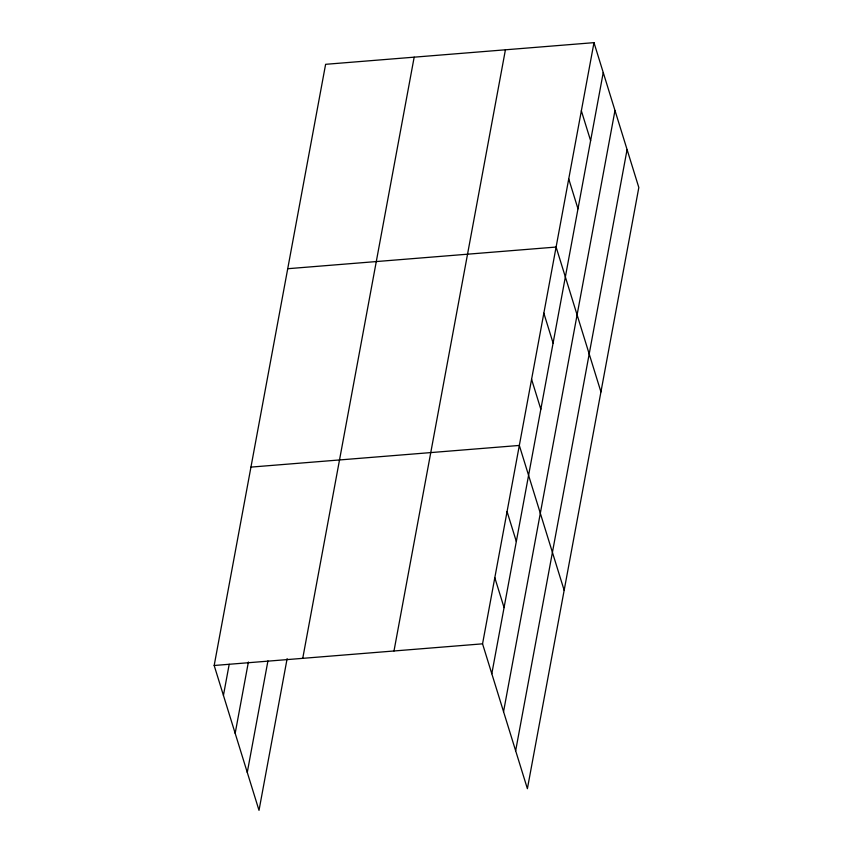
<?xml version="1.0" encoding="UTF-8"?>
<svg xmlns="http://www.w3.org/2000/svg" width="853" height="853" viewBox="0 0 853 853"><rect width="100%" height="100%" fill="white"/><g stroke="black" fill="none" stroke-linecap="round" stroke-linejoin="round"><path stroke-width="1.28" d="M287.13 658.644L259.013 810.35L214.178 665.489L325.611 64.316L593.987 42.65L638.822 187.511L527.389 788.684L482.553 643.834L593.987 42.65M223.433 695.387L229.201 664.274M235.172 733.324L248.394 662.013M247.274 772.413L267.938 660.904M302.74 658.345L414.174 57.162M393.99 650.978L505.424 49.794M491.808 673.731L603.242 72.548M503.547 711.669L614.981 110.485M515.649 750.757L627.083 149.574M287.717 268.716L556.103 247.05L600.938 391.911M250.942 467.103L519.328 445.437L564.164 590.297M214.178 665.489L482.553 643.834M581.351 110.783L590.617 140.681M568.727 178.917L577.982 208.814M543.841 313.179L553.096 343.087M531.579 379.308L540.834 409.216M507.066 511.565L516.321 541.474M494.804 577.694L504.07 607.603"/></g></svg>
